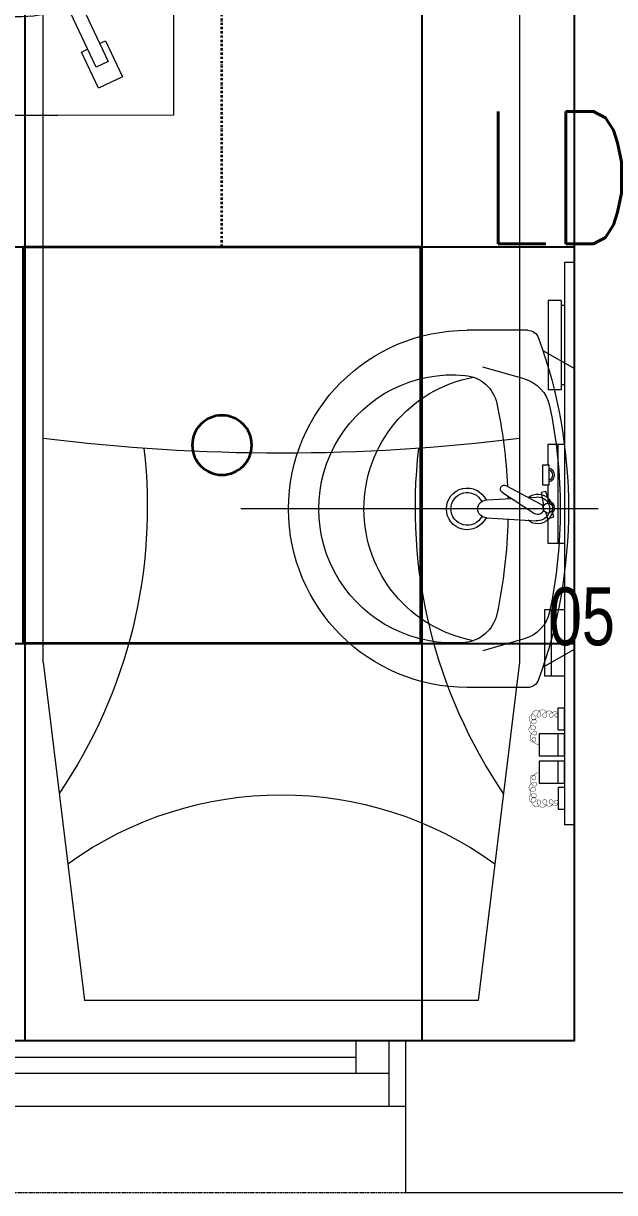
# Model space of a CAD drawing. Extents: x -12260 to 57327, y -29287 to 19916.
# Drawn here: x 28543 to 29437, y -13060 to -11292 of the extents above; entities that cross this region are included whole.
import ezdxf
from ezdxf.enums import TextEntityAlignment as Align

# ---------------------------------------------------------------- set-up
doc = ezdxf.new("R2010")
doc.units = 0
doc.header["$LTSCALE"] = 0.25
doc.linetypes.add('01-First Floor$0$HIDDEN', pattern=[9.525, 6.35, -3.175])
doc.linetypes.add('DASHDOT', pattern=[25.4, 12.7, -6.35, 0, -6.35])
for name, color, linetype, lineweight in [('01-First Floor$0$72_EGR_EQP_TAG', 142, 'Continuous', 5), ('01-First Floor$0$Aluminum', 251, 'Continuous', 5), ('01-First Floor$0$LOADING', 253, 'Continuous', 5), ('01-First Floor$0$Proj', 251, 'Continuous', 5), ('01-First Floor$0$SANIT', 250, 'Continuous', 5), ('01-First Floor$0$Walls', 251, 'Continuous', 5), ('E-LITE-CIRC-NUMB', 6, 'Continuous', 25), ('E-LITE-CLNG', 150, 'Continuous', 35), ('E-LITE-CLNG-CNDT', 6, 'DASHDOT', 35), ('E-LITE-CTRL', 6, 'Continuous', 25), ('E-LITE-IDEN', 6, 'Continuous', 25)]:
    doc.layers.add(name, color=color, linetype=linetype, lineweight=lineweight)
doc.layers.add('01-First Floor$0$FALSE CEILING', color=251, linetype='Continuous')
doc.styles.add('01-First Floor$0$X3G_ENTITY_257CFD', font='swisscl.ttf', dxfattribs={"height": 200})
doc.styles.add('DC_SIMPLEX', font='SIMPLEX.shx', dxfattribs={"width": 0.7})

# ---------------------------------------------------------------- blocks, each defined once
blk = doc.blocks.new('01-First Floor$0$lav-manta 60')
at = {"layer": '01-First Floor$0$SANIT'}
for p, q in [((0, 0.04), (0, -0.56)), ((-0.2658, -0.0529), (-0.2358, 0)), ((-0.2358, 0), (0.2358, 0)), ((0.2658, -0.0529), (0.2358, 0)), ((0.0389, -0.1142), (0.0087, -0.0575)), ((-0.015, -0.1473), (-0.0199, -0.064)), ((0.0274, -0.121), (-0.0078, -0.0673)), ((0.0191, -0.077), (0.0199, -0.064)), ((-0.3, -0.0789), (-0.3, -0.18)), ((-0.2185, -0.0841), (-0.2383, -0.1537)), ((0.2185, -0.0841), (0.2383, -0.1537)), ((0.3, -0.0789), (0.3, -0.18)), ((0.015, -0.1473), (0.0174, -0.1057))]:
    blk.add_line(p, q, dxfattribs=at)
for centre, radius, start, end in [((0, -0.8557), 0.8457, 70.1771, 109.8229), ((0, -0.8696), 0.8457, 78.1914, 101.8086), ((0, -0.0617), 0.025, 320.7474, 220.368), ((-0.1608, -0.1006), 0.06, 101.8086, 164.0794), ((0, -0.0617), 0.02, 353.2671, 186.682), ((0, -0.0617), 0.00966, 25.4127, 215.9577), ((0.1608, -0.1006), 0.06, 15.9206, 78.1914), ((-0.28, -0.0789), 0.02, 109.8229, 180), ((0.28, -0.0789), 0.02, 0, 70.1771), ((0, -0.9572), 0.8457, 91.1572, 102.0883), ((0, -0.9572), 0.8457, 88.5486, 88.844), ((0.0332, -0.1176), 0.00666, 210.6852, 30.6852), ((0, -0.9572), 0.8457, 77.9117, 87.4274), ((-0.1645, -0.189), 0.06, 102.0883, 174.8142), ((0.1645, -0.189), 0.06, 5.1858, 77.9117), ((0, -0.18), 0.035, 115.3106, 64.6894), ((0, -0.18), 0.0275, 117.1496, 62.8504), ((0, -0.1473), 0.015, 180, 0), ((0, -0.1282), 0.2252, 190.6097, 349.3903), ((0, -0.18), 0.3, 180, 0), ((0, -0.2039), 0.2252, 174.8142, 5.1858)]:
    blk.add_arc(centre, radius, start, end, dxfattribs=at)
blk = doc.blocks.new('01-First Floor$0$ME19011A-P')
for p, q in [((-0.425, 0), (0.425, 0)), ((-0.425, 0), (-0.425, -0.015)), ((0.425, 0), (0.425, -0.015)), ((-0.425, -0.015), (0.425, -0.015)), ((-0.36, -0.015), (-0.36, -0.0198)), ((-0.24, -0.015), (-0.24, -0.0198)), ((-0.15, -0.015), (-0.15, -0.04)), ((0, -0.015), (0, -0.04)), ((0.1, -0.015), (0.1, -0.045)), ((0.2, -0.045), (0.2, -0.015)), ((0.2818, -0.015), (0.2484, -0.015)), ((0.2484, -0.0243), (0.2484, -0.015)), ((0.2818, -0.0243), (0.2818, -0.015)), ((0.3211, -0.015), (0.2877, -0.015)), ((0.2877, -0.015), (0.2877, -0.0531)), ((0.3211, -0.0531), (0.3211, -0.015)), ((0.3623, -0.015), (0.3289, -0.015)), ((0.3289, -0.015), (0.3289, -0.0531)), ((0.3623, -0.0531), (0.3623, -0.015)), ((0.3682, -0.0243), (0.3682, -0.015)), ((0.3682, -0.015), (0.4016, -0.015)), ((0.4016, -0.0243), (0.4016, -0.015)), ((-0.3675, -0.0198), (-0.2325, -0.0198)), ((-0.3675, -0.0198), (-0.3675, -0.0399)), ((-0.2325, -0.0198), (-0.2325, -0.0399)), ((-0.15, -0.025), (0, -0.025)), ((-0.0402, -0.0312), (-0.0496, -0.0337)), ((-0.0376, -0.0409), (-0.0402, -0.0312)), ((0.1, -0.035), (0.2, -0.035)), ((0.2818, -0.0243), (0.2484, -0.0243)), ((0.3211, -0.0243), (0.2877, -0.0243)), ((0.3623, -0.0243), (0.3289, -0.0243)), ((0.3682, -0.0243), (0.4016, -0.0243)), ((-0.3675, -0.0399), (-0.2325, -0.0399)), ((-0.15, -0.04), (-0.1187, -0.04)), ((-0.0887, -0.04), (-0.0637, -0.04)), ((-0.0606, -0.0371), (-0.0787, -0.0432)), ((-0.0787, -0.0432), (-0.077, -0.0497)), ((-0.0582, -0.046), (-0.077, -0.0497)), ((-0.047, -0.0434), (-0.0376, -0.0409)), ((-0.0379, -0.04), (0, -0.04)), ((0.1, -0.045), (0.2, -0.045)), ((0.2877, -0.0531), (0.3211, -0.0531)), ((0.3289, -0.0531), (0.3623, -0.0531))]:
    blk.add_line(p, q)
at = {"color": 8, "const_width": 0.000601}
for points in [[(0.3044, -0.0531, -0.184574), (0.2977, -0.0636, -1.44364), (0.2961, -0.0581, -0.837915), (0.2969, -0.0664, -0.30536), (0.2839, -0.062, -1.584726), (0.2894, -0.0609, -0.253153), (0.2827, -0.0684, -0.874198), (0.2775, -0.0585, -0.915253), (0.2791, -0.0658, -0.223821), (0.2683, -0.0644, -1.703343), (0.272, -0.0597, -0.588962), (0.2621, -0.068, -0.717795), (0.2625, -0.0581, -0.983104), (0.2645, -0.0644, -0.326362), (0.2534, -0.0609, -0.758716), (0.2609, -0.0514, -0.906186), (0.2593, -0.0565, -0.189488), (0.2526, -0.0522, -0.7948), (0.2613, -0.0423, -1.223996), (0.2574, -0.047, -0.072149), (0.2534, -0.0403, -0.645886), (0.2609, -0.0324, -1.366917), (0.2574, -0.0371, -0.078415), (0.2542, -0.0308, -0.723006), (0.2613, -0.0256, -1.105484), (0.2582, -0.0292, -0.221197), (0.2566, -0.0243, -0.221197)], [(0.3456, -0.0531, 0.184574), (0.3523, -0.0636, 1.44364), (0.3539, -0.0581, 0.837915), (0.3531, -0.0664, 0.30536), (0.3661, -0.062, 1.584726), (0.3606, -0.0609, 0.253153), (0.3673, -0.0684, 0.874198), (0.3725, -0.0585, 0.915253), (0.3709, -0.0658, 0.223821), (0.3817, -0.0644, 1.703343), (0.378, -0.0597, 0.588962), (0.3879, -0.068, 0.717795), (0.3875, -0.0581, 0.983104), (0.3855, -0.0644, 0.326362), (0.3966, -0.0609, 0.758716), (0.3891, -0.0514, 0.906186), (0.3907, -0.0565, 0.189488), (0.3974, -0.0522, 0.7948), (0.3887, -0.0423, 1.223996), (0.3926, -0.047, 0.072149), (0.3966, -0.0403, 0.645886), (0.3891, -0.0324, 1.366917), (0.3926, -0.0371, 0.078415), (0.3958, -0.0308, 0.723006), (0.3887, -0.0256, 1.105484), (0.3918, -0.0292, 0.221197), (0.3934, -0.0243, 0.221197)]]:
    blk.add_lwpolyline(points, format="xyb", dxfattribs=at)
blk.add_lwpolyline([(-0.1187, -0.0482), (-0.0887, -0.0482), (-0.0887, -0.0382), (-0.1187, -0.0382)], close=True)
blk.add_circle((-0.0537, -0.04), 0.0075)
for centre, radius, start, end in [((-0.1037, -0.04), 0.01, 10.4593, 169.5407), ((-0.1037, -0.04), 0.0075, 14.0075, 165.9925), ((-0.0537, -0.04), 0.01, 45, 180)]:
    blk.add_arc(centre, radius, start, end)
blk = doc.blocks.new('01-First Floor$0$M.44.57.64')
at = {"layer": '01-First Floor$0$LOADING', "xscale": 1000.000000000002, "yscale": 1000.000000000002, "zscale": 1000.000000000002, "rotation": 225.9999036123427}
blk.add_blockref('01-First Floor$0$ME19011A-P', (-80806.9, 16720.7), dxfattribs=at)
blk = doc.blocks.new('01-First Floor$0$HF13902-P')
at = {"linetype": 'Continuous'}
for points in [[(0.36, -0.5224), (0.36, -0.5224), (0.36, -0.5224), (0.36, -0.5224), (0.36, -0.5224), (0.36, -0.5224), (0.36, -0.5224), (0.36, -0.5224), (0.36, -0.5224), (0.36, -0.5224), (0.36, -0.5224), (0.36, -0.5224), (0.36, -0.5224), (0.36, -0.5224), (0.36, -0.5224), (0.36, -0.5224), (0.36, -0.5224), (0.36, -0.5224), (0.36, -0.5224), (0.36, -0.5224), (0.36, -0.5224), (0.36, -0.5224), (0.36, -0.5224), (0.36, -0.5224), (0.36, -0.5224), (0.36, -0.5224), (0.36, -0.5224), (0.36, -0.5224), (0.36, -0.5224), (0.36, -0.5224), (0.36, -0.5224), (0.36, -0.5224), (0.36, -0.5224), (0.36, -0.5224), (0.36, -0.5224), (0.36, -0.5224), (0.36, -0.5224), (0.36, -0.5224), (0.36, -0.5224), (0.36, -0.5224), (0.36, -0.5224), (0.36, -0.5224), (0.36, -0.5224), (0.36, -0.5224), (0.36, -0.5224), (0.36, -0.5224), (0.36, -0.5224), (0.36, -0.5224), (0.36, -0.5224), (0.36, -0.5224), (0.36, -0.5224), (0.36, -0.5224), (0.36, -0.5224), (0.36, -0.5224), (0.36, -0.5224), (0.36, -0.5224), (0.36, -0.5224), (0.36, -0.5224), (0.36, -0.5224), (0.36, -0.5224), (0.36, -0.5224), (0.36, -0.5224), (0.36, -0.5224), (0.36, -0.5224), (0.36, -0.5224), (0.36, -0.5224), (0.36, -0.5224), (0.36, -0.5224), (0.36, -0.5224), (0.36, -0.5224), (0.36, -0.5224), (0.36, -0.5224), (0.36, -0.5224), (0.36, -0.5224), (0.36, -0.5224), (0.36, -0.5224), (0.36, -0.5224), (0.36, -0.5224), (0.36, -0.5224), (0.36, -0.5224), (0.36, -0.5224), (0.36, -0.5224), (0.36, -0.5224), (0.36, -0.5224), (0.36, -0.5224), (0.36, -0.5224), (0.36, -0.5224), (0.36, -0.5224), (0.36, -0.5224), (0.36, -0.5224), (0.36, -0.5224), (0.36, -0.5224), (0.36, -0.5224), (0.36, -0.5224), (0.36, -0.5224), (0.36, -0.5224), (0.36, -0.5224), (0.36, -0.5224), (0.36, -0.5224), (0.36, -0.5224), (0.36, -0.5224), (0.36, -0.5224), (0.36, -0.5224), (0.36, -0.5224), (0.36, -0.5224), (0.36, -0.5224), (0.36, -0.5224), (0.36, -0.5224), (0.36, -0.5224), (0.36, -0.5224), (0.36, -0.5224), (0.36, -0.5224), (0.36, -0.5224), (0.36, -0.5224), (0.36, -0.5224), (0.36, -0.5224), (0.36, -0.5224), (0.36, -0.5224), (0.36, -0.5224), (0.36, -0.5224), (0.36, -0.5224), (0.36, -0.5224), (0.36, -0.5224), (0.36, -0.5224), (0.36, -0.5224), (0.36, -0.5224), (0.36, -0.5224), (0.36, -0.5224), (0.36, -0.5224), (0.36, -0.5224), (0.36, -0.5224), (0.36, -0.5224), (0.36, -0.5224), (0.36, -0.5224), (0.36, -0.5224), (0.36, -0.5224), (0.36, -0.5224), (0.36, -0.5224), (0.36, -0.5224), (0.36, -0.5224), (0.36, -0.5224), (0.36, -0.5224), (0.36, -0.5224), (0.36, -0.5224), (0.36, -0.5224), (0.36, -0.5224), (0.36, -0.5224), (0.36, -0.5224), (0.36, -0.5224), (0.36, -0.5224), (0.36, -0.5224), (0.36, -0.5224), (0.36, -0.5224), (0.36, -0.5224), (0.36, -0.5224), (0.36, -0.5224), (0.36, -0.5224), (0.36, -0.5224), (0.36, -0.5224), (0.36, -0.5224), (0.36, -0.5224), (0.36, -0.5224), (0.36, -0.5224), (0.36, -0.5224), (0.36, -0.5224), (0.36, -0.5224), (0.36, -0.5224), (0.36, -0.5224), (0.36, -0.5224), (0.36, -0.5224), (0.36, -0.5224), (0.36, -0.5224), (0.36, -0.5224), (0.36, -0.5224), (0.36, -0.5224), (0.36, -0.5224), (0.36, -0.5224), (0.36, -0.5224), (0.36, -0.5224), (0.36, -0.5224), (0.36, -0.5224), (0.36, -0.5224), (0.36, -0.5224), (0.36, -0.5224), (0.36, -0.5224), (0.36, -0.5224), (0.36, -0.5224), (0.36, -0.5224), (0.36, -0.5224), (0.36, -0.5224), (0.36, -0.5224), (0.36, -0.5224), (0.36, -0.5224), (0.36, -0.5224), (0.36, -0.5224), (0.36, -0.5224), (0.36, -0.5224), (0.36, -0.5224), (0.36, -0.5224), (0.36, -0.5224), (0.36, -0.5224), (0.36, -0.5224), (0.36, -0.5224), (0.36, -0.5224), (0.36, -0.5224), (0.36, -0.5224), (0.36, -0.5224), (0.36, -0.5224), (0.36, -0.5224), (0.36, -0.5224), (0.36, -0.5224), (0.36, -0.5224), (0.36, -0.5224), (0.36, -0.5224), (0.36, -0.5224), (0.36, -0.5224), (0.36, -0.5224), (0.36, -0.5224), (0.36, -0.5224)], [(0.36, -0.5224), (0.36, -0.5224), (0.36, -0.5224), (0.36, -0.5224), (0.36, -0.5224), (0.36, -0.5224), (0.36, -0.5224), (0.36, -0.5224), (0.36, -0.5224), (0.36, -0.5224), (0.36, -0.5224), (0.36, -0.5224), (0.36, -0.5224), (0.36, -0.5224), (0.36, -0.5224), (0.36, -0.5224), (0.36, -0.5224), (0.36, -0.5224), (0.36, -0.5224), (0.36, -0.5224), (0.36, -0.5224), (0.36, -0.5224), (0.36, -0.5224), (0.36, -0.5224), (0.36, -0.5224), (0.36, -0.5224), (0.36, -0.5224), (0.36, -0.5224), (0.36, -0.5224), (0.36, -0.5224), (0.36, -0.5224), (0.36, -0.5224), (0.36, -0.5224), (0.36, -0.5224), (0.36, -0.5224), (0.36, -0.5224), (0.36, -0.5224), (0.36, -0.5224), (0.36, -0.5224), (0.36, -0.5224), (0.36, -0.5224), (0.36, -0.5224), (0.36, -0.5224), (0.36, -0.5224), (0.36, -0.5224), (0.36, -0.5224), (0.36, -0.5224), (0.36, -0.5224), (0.36, -0.5224), (0.36, -0.5224), (0.36, -0.5224), (0.36, -0.5224), (0.36, -0.5224), (0.36, -0.5224), (0.36, -0.5224), (0.36, -0.5224), (0.36, -0.5224), (0.36, -0.5224), (0.36, -0.5224), (0.36, -0.5224), (0.36, -0.5224), (0.36, -0.5224), (0.36, -0.5224), (0.36, -0.5224), (0.36, -0.5224), (0.36, -0.5224), (0.36, -0.5224), (0.36, -0.5224), (0.36, -0.5224), (0.36, -0.5224), (0.36, -0.5224), (0.36, -0.5224), (0.36, -0.5224), (0.36, -0.5224), (0.36, -0.5224), (0.36, -0.5224), (0.36, -0.5224), (0.36, -0.5224), (0.36, -0.5224), (0.36, -0.5224), (0.36, -0.5224), (0.36, -0.5224), (0.36, -0.5224), (0.36, -0.5224), (0.36, -0.5224), (0.36, -0.5224), (0.36, -0.5224), (0.36, -0.5224), (0.36, -0.5224), (0.36, -0.5224), (0.36, -0.5224), (0.36, -0.5224), (0.36, -0.5224), (0.36, -0.5224), (0.36, -0.5224), (0.36, -0.5224), (0.36, -0.5224), (0.36, -0.5224), (0.36, -0.5224), (0.36, -0.5224), (0.36, -0.5224), (0.36, -0.5224), (0.36, -0.5224), (0.36, -0.5224), (0.36, -0.5224), (0.36, -0.5224), (0.36, -0.5224), (0.36, -0.5224), (0.36, -0.5224), (0.36, -0.5224), (0.36, -0.5224), (0.36, -0.5224), (0.36, -0.5224), (0.36, -0.5224), (0.36, -0.5224), (0.36, -0.5224), (0.36, -0.5224), (0.36, -0.5224), (0.36, -0.5224), (0.36, -0.5224), (0.36, -0.5224), (0.36, -0.5224), (0.36, -0.5224), (0.36, -0.5224), (0.36, -0.5224), (0.36, -0.5224), (0.36, -0.5224), (0.36, -0.5224), (0.36, -0.5224), (0.36, -0.5224), (0.36, -0.5224), (0.36, -0.5224), (0.36, -0.5224), (0.36, -0.5224), (0.36, -0.5224), (0.36, -0.5224), (0.36, -0.5224), (0.36, -0.5224), (0.36, -0.5224), (0.36, -0.5224), (0.36, -0.5224), (0.36, -0.5224), (0.36, -0.5224), (0.36, -0.5224), (0.36, -0.5224), (0.36, -0.5224), (0.36, -0.5224), (0.36, -0.5224), (0.36, -0.5224), (0.36, -0.5224), (0.36, -0.5224), (0.36, -0.5224), (0.36, -0.5224), (0.36, -0.5224), (0.36, -0.5224), (0.36, -0.5224), (0.36, -0.5224), (0.36, -0.5224), (0.36, -0.5224), (0.36, -0.5224), (0.36, -0.5224), (0.36, -0.5224), (0.36, -0.5224), (0.36, -0.5224), (0.36, -0.5224), (0.36, -0.5224), (0.36, -0.5224), (0.36, -0.5224), (0.36, -0.5224), (0.36, -0.5224), (0.36, -0.5224), (0.36, -0.5224), (0.36, -0.5224), (0.36, -0.5224), (0.36, -0.5224), (0.36, -0.5224), (0.36, -0.5224), (0.36, -0.5224), (0.36, -0.5224), (0.36, -0.5224), (0.36, -0.5224), (0.36, -0.5224), (0.36, -0.5224), (0.36, -0.5224), (0.36, -0.5224), (0.36, -0.5224), (0.36, -0.5224), (0.36, -0.5224), (0.36, -0.5224), (0.36, -0.5224), (0.36, -0.5224), (0.36, -0.5224), (0.36, -0.5224), (0.36, -0.5224), (0.36, -0.5224), (0.36, -0.5224), (0.36, -0.5224), (0.36, -0.5224), (0.36, -0.5224), (0.36, -0.5224), (0.36, -0.5224), (0.36, -0.5224), (0.36, -0.5224), (0.36, -0.5224), (0.36, -0.5224), (0.36, -0.5224), (0.36, -0.5224), (0.36, -0.5224), (0.36, -0.5224), (0.36, -0.5224), (0.36, -0.5224), (0.36, -0.5224), (0.36, -0.5224), (0.36, -0.5224)], [(0.36, -0.5224), (0.36, -0.5224), (0.36, -0.5224), (0.36, -0.5224), (0.36, -0.5224), (0.36, -0.5224), (0.36, -0.5224), (0.36, -0.5224), (0.36, -0.5224), (0.36, -0.5224), (0.36, -0.5224), (0.36, -0.5224), (0.36, -0.5224), (0.36, -0.5224), (0.36, -0.5224), (0.36, -0.5224), (0.36, -0.5224), (0.36, -0.5224), (0.36, -0.5224), (0.36, -0.5224), (0.36, -0.5224), (0.36, -0.5224), (0.36, -0.5224), (0.36, -0.5224), (0.36, -0.5224), (0.36, -0.5224), (0.36, -0.5224), (0.36, -0.5224), (0.36, -0.5224), (0.36, -0.5224), (0.36, -0.5224), (0.36, -0.5224), (0.36, -0.5224), (0.36, -0.5224), (0.36, -0.5224), (0.36, -0.5224), (0.36, -0.5224), (0.36, -0.5224), (0.36, -0.5224), (0.36, -0.5224), (0.36, -0.5224), (0.36, -0.5224), (0.36, -0.5224), (0.36, -0.5224), (0.36, -0.5224), (0.36, -0.5224), (0.36, -0.5224), (0.36, -0.5224), (0.36, -0.5224), (0.36, -0.5224), (0.36, -0.5224), (0.36, -0.5224), (0.36, -0.5224), (0.36, -0.5224), (0.36, -0.5224), (0.36, -0.5224), (0.36, -0.5224), (0.36, -0.5224), (0.36, -0.5224), (0.36, -0.5224), (0.36, -0.5224), (0.36, -0.5224), (0.36, -0.5224), (0.36, -0.5224), (0.36, -0.5224), (0.36, -0.5224), (0.36, -0.5224), (0.36, -0.5224), (0.36, -0.5224), (0.36, -0.5224), (0.36, -0.5224), (0.36, -0.5224), (0.36, -0.5224), (0.36, -0.5224), (0.36, -0.5224), (0.36, -0.5224), (0.36, -0.5224), (0.36, -0.5224), (0.36, -0.5224), (0.36, -0.5224), (0.36, -0.5224), (0.36, -0.5224), (0.36, -0.5224), (0.36, -0.5224), (0.36, -0.5224), (0.36, -0.5224), (0.36, -0.5224), (0.36, -0.5224), (0.36, -0.5224), (0.36, -0.5224), (0.36, -0.5224), (0.36, -0.5224), (0.36, -0.5224), (0.36, -0.5224), (0.36, -0.5224), (0.36, -0.5224), (0.36, -0.5224), (0.36, -0.5224), (0.36, -0.5224), (0.36, -0.5224), (0.36, -0.5224), (0.36, -0.5224), (0.36, -0.5224), (0.36, -0.5224), (0.36, -0.5224), (0.36, -0.5224), (0.36, -0.5224), (0.36, -0.5224), (0.36, -0.5224), (0.36, -0.5224), (0.36, -0.5224), (0.36, -0.5224), (0.36, -0.5224), (0.36, -0.5224), (0.36, -0.5224), (0.36, -0.5224), (0.36, -0.5224), (0.36, -0.5224), (0.36, -0.5224), (0.36, -0.5224), (0.36, -0.5224), (0.36, -0.5224), (0.36, -0.5224), (0.36, -0.5224), (0.36, -0.5224), (0.36, -0.5224), (0.36, -0.5224), (0.36, -0.5224), (0.36, -0.5224), (0.36, -0.5224), (0.36, -0.5224), (0.36, -0.5224), (0.36, -0.5224), (0.36, -0.5224), (0.36, -0.5224), (0.36, -0.5224), (0.36, -0.5224), (0.36, -0.5224), (0.36, -0.5224), (0.36, -0.5224), (0.36, -0.5224), (0.36, -0.5224), (0.36, -0.5224), (0.36, -0.5224), (0.36, -0.5224), (0.36, -0.5224), (0.36, -0.5224), (0.36, -0.5224), (0.36, -0.5224), (0.36, -0.5224), (0.36, -0.5224), (0.36, -0.5224), (0.36, -0.5224), (0.36, -0.5224), (0.36, -0.5224), (0.36, -0.5224), (0.36, -0.5224), (0.36, -0.5224), (0.36, -0.5224), (0.36, -0.5224), (0.36, -0.5224), (0.36, -0.5224), (0.36, -0.5224), (0.36, -0.5224), (0.36, -0.5224), (0.36, -0.5224), (0.36, -0.5224), (0.36, -0.5224), (0.36, -0.5224), (0.36, -0.5224), (0.36, -0.5224), (0.36, -0.5224), (0.36, -0.5224), (0.36, -0.5224), (0.36, -0.5224), (0.36, -0.5224), (0.36, -0.5224), (0.36, -0.5224), (0.36, -0.5224), (0.36, -0.5224), (0.36, -0.5224), (0.36, -0.5224), (0.36, -0.5224), (0.36, -0.5224), (0.36, -0.5224), (0.36, -0.5224), (0.36, -0.5224), (0.36, -0.5224), (0.36, -0.5224), (0.36, -0.5224), (0.36, -0.5224), (0.36, -0.5224), (0.36, -0.5224), (0.36, -0.5224), (0.36, -0.5224), (0.36, -0.5224), (0.36, -0.5224), (0.36, -0.5224), (0.36, -0.5224), (0.36, -0.5224), (0.36, -0.5224), (0.36, -0.5224), (0.36, -0.5224), (0.36, -0.5224), (0.36, -0.5224), (0.36, -0.5224), (0.36, -0.5224), (0.36, -0.5224), (0.36, -0.5224), (0.36, -0.5224), (0.36, -0.5224), (0.36, -0.5224), (0.36, -0.5224), (0.36, -0.5224), (0.36, -0.5224), (0.36, -0.5224), (0.36, -0.5224), (0.36, -0.5224), (0.36, -0.5224), (0.36, -0.5224), (0.36, -0.5224), (0.36, -0.5224), (0.36, -0.5224), (0.36, -0.5224), (0.36, -0.5224), (0.36, -0.5224), (0.36, -0.5224), (0.36, -0.5224), (0.36, -0.5224), (0.36, -0.5224), (0.36, -0.5224), (0.36, -0.5224), (0.36, -0.5224), (0.36, -0.5224), (0.36, -0.5224), (0.36, -0.5224), (0.36, -0.5224), (0.36, -0.5224), (0.36, -0.5224), (0.36, -0.5224), (0.36, -0.5224), (0.36, -0.5224), (0.36, -0.5224), (0.36, -0.5224), (0.36, -0.5224), (0.36, -0.5224), (0.36, -0.5224), (0.36, -0.5224), (0.36, -0.5224), (0.36, -0.5224), (0.36, -0.5224), (0.36, -0.5224), (0.36, -0.5224), (0.36, -0.5224), (0.36, -0.5224), (0.36, -0.5224), (0.36, -0.5224), (0.36, -0.5224), (0.36, -0.5224), (0.36, -0.5224), (0.36, -0.5224), (0.36, -0.5224), (0.36, -0.5224), (0.36, -0.5224), (0.36, -0.5224), (0.36, -0.5224), (0.36, -0.5224), (0.36, -0.5224), (0.36, -0.5224), (0.36, -0.5224), (0.36, -0.5224), (0.36, -0.5224), (0.36, -0.5224), (0.36, -0.5224), (0.36, -0.5224), (0.36, -0.5224), (0.36, -0.5224)]]:
    blk.add_lwpolyline(points, close=True, dxfattribs=at)
for points in [[(0.36, -0.5224), (0.36, -0.5224), (0.36, -0.5224), (0.36, -0.5224), (0.36, -0.5224), (0.36, -0.5224), (0.36, -0.5224), (0.36, -0.5224)], [(0.36, -0.5224), (0.36, -0.5224), (0.36, -0.5224), (0.36, -0.5224), (0.36, -0.5224), (0.36, -0.5224), (0.36, -0.5224), (0.36, -0.5224), (0.36, -0.5224), (0.36, -0.5224), (0.36, -0.5224), (0.36, -0.5224), (0.36, -0.5224), (0.36, -0.5224), (0.36, -0.5224), (0.36, -0.5224), (0.36, -0.5224), (0.36, -0.5224), (0.36, -0.5224), (0.36, -0.5224), (0.36, -0.5224), (0.36, -0.5224), (0.36, -0.5224), (0.36, -0.5224), (0.36, -0.5224), (0.36, -0.5224), (0.36, -0.5224), (0.36, -0.5224), (0.36, -0.5224), (0.36, -0.5224), (0.36, -0.5224), (0.36, -0.5224), (0.36, -0.5224), (0.36, -0.5224), (0.36, -0.5224), (0.36, -0.5224), (0.36, -0.5224), (0.36, -0.5224), (0.36, -0.5224), (0.36, -0.5224), (0.36, -0.5224), (0.36, -0.5224), (0.36, -0.5224), (0.36, -0.5224), (0.36, -0.5224), (0.36, -0.5224), (0.36, -0.5224), (0.36, -0.5224), (0.36, -0.5224), (0.36, -0.5224), (0.36, -0.5224), (0.36, -0.5224), (0.36, -0.5224), (0.36, -0.5224), (0.36, -0.5224), (0.36, -0.5224), (0.36, -0.5224), (0.36, -0.5224), (0.36, -0.5224), (0.36, -0.5224), (0.36, -0.5224), (0.36, -0.5224), (0.36, -0.5224), (0.36, -0.5224), (0.36, -0.5224), (0.36, -0.5224), (0.36, -0.5224), (0.36, -0.5224), (0.36, -0.5224), (0.36, -0.5224), (0.36, -0.5224), (0.36, -0.5224), (0.36, -0.5224), (0.36, -0.5224), (0.36, -0.5224), (0.36, -0.5224), (0.36, -0.5224), (0.36, -0.5224), (0.36, -0.5224), (0.36, -0.5224), (0.36, -0.5224), (0.36, -0.5224), (0.36, -0.5224), (0.36, -0.5224), (0.36, -0.5224), (0.36, -0.5224), (0.36, -0.5224), (0.36, -0.5224), (0.36, -0.5224), (0.36, -0.5224), (0.36, -0.5224), (0.36, -0.5224), (0.36, -0.5224), (0.36, -0.5224), (0.36, -0.5224), (0.36, -0.5224), (0.36, -0.5224), (0.36, -0.5224), (0.36, -0.5224), (0.36, -0.5224), (0.36, -0.5224), (0.36, -0.5224), (0.36, -0.5224), (0.36, -0.5224), (0.36, -0.5224), (0.36, -0.5224), (0.36, -0.5224), (0.36, -0.5224), (0.36, -0.5224), (0.36, -0.5224), (0.36, -0.5224)], [(0.36, -0.5224), (0.36, -0.5224), (0.36, -0.5224), (0.36, -0.5224), (0.36, -0.5224), (0.36, -0.5224), (0.36, -0.5224), (0.36, -0.5224), (0.36, -0.5224), (0.36, -0.5224), (0.36, -0.5224), (0.36, -0.5224), (0.36, -0.5224), (0.36, -0.5224), (0.36, -0.5224), (0.36, -0.5224), (0.36, -0.5224)], [(0.36, -0.5224), (0.36, -0.5224), (0.36, -0.5224), (0.36, -0.5224), (0.36, -0.5224), (0.36, -0.5224), (0.36, -0.5224)], [(0.36, -0.5224), (0.36, -0.5224), (0.36, -0.5224), (0.36, -0.5224), (0.36, -0.5224), (0.36, -0.5224), (0.36, -0.5224), (0.36, -0.5224), (0.36, -0.5224), (0.36, -0.5224), (0.36, -0.5224), (0.36, -0.5224)], [(0.36, -0.5224), (0.36, -0.5224), (0.36, -0.5224), (0.36, -0.5224), (0.36, -0.5224), (0.36, -0.5224), (0.36, -0.5224), (0.36, -0.5224), (0.36, -0.5224), (0.36, -0.5224), (0.36, -0.5224), (0.36, -0.5224), (0.36, -0.5224), (0.36, -0.5224), (0.36, -0.5224), (0.36, -0.5224), (0.36, -0.5224), (0.36, -0.5224), (0.36, -0.5224), (0.36, -0.5224), (0.36, -0.5224), (0.36, -0.5224), (0.36, -0.5224), (0.36, -0.5224), (0.36, -0.5224), (0.36, -0.5224), (0.36, -0.5224), (0.36, -0.5224), (0.36, -0.5224), (0.36, -0.5224), (0.36, -0.5224), (0.36, -0.5224), (0.36, -0.5224), (0.36, -0.5224), (0.36, -0.5224), (0.36, -0.5224), (0.36, -0.5224), (0.36, -0.5224), (0.36, -0.5224), (0.36, -0.5224), (0.36, -0.5224), (0.36, -0.5224), (0.36, -0.5224), (0.36, -0.5224), (0.36, -0.5224), (0.36, -0.5224), (0.36, -0.5224), (0.36, -0.5224), (0.36, -0.5224), (0.36, -0.5224), (0.36, -0.5224), (0.36, -0.5224), (0.36, -0.5224), (0.36, -0.5224), (0.36, -0.5224), (0.36, -0.5224), (0.36, -0.5224), (0.36, -0.5224), (0.36, -0.5224), (0.36, -0.5224), (0.36, -0.5224), (0.36, -0.5224), (0.36, -0.5224), (0.36, -0.5224), (0.36, -0.5224), (0.36, -0.5224), (0.36, -0.5224), (0.36, -0.5224), (0.36, -0.5224), (0.36, -0.5224), (0.36, -0.5224), (0.36, -0.5224), (0.36, -0.5224), (0.36, -0.5224), (0.36, -0.5224), (0.36, -0.5224), (0.36, -0.5224), (0.36, -0.5224), (0.36, -0.5224), (0.36, -0.5224), (0.36, -0.5224), (0.36, -0.5224), (0.36, -0.5224), (0.36, -0.5224), (0.36, -0.5224), (0.36, -0.5224), (0.36, -0.5224), (0.36, -0.5224), (0.36, -0.5224)], [(0.36, -0.5224), (0.36, -0.5224), (0.36, -0.5224), (0.36, -0.5224), (0.36, -0.5224), (0.36, -0.5224), (0.36, -0.5224), (0.36, -0.5224), (0.36, -0.5224), (0.36, -0.5224)], [(0.36, -0.5224), (0.36, -0.5224), (0.36, -0.5224), (0.36, -0.5224), (0.36, -0.5224), (0.36, -0.5224), (0.36, -0.5224), (0.36, -0.5224), (0.36, -0.5224), (0.36, -0.5224)], [(0.36, -0.5224), (0.36, -0.5224), (0.36, -0.5224), (0.36, -0.5224), (0.36, -0.5224), (0.36, -0.5224), (0.36, -0.5224), (0.36, -0.5224), (0.36, -0.5224), (0.36, -0.5224), (0.36, -0.5224), (0.36, -0.5224), (0.36, -0.5224), (0.36, -0.5224), (0.36, -0.5224)], [(0.36, -0.5224), (0.36, -0.5224), (0.36, -0.5224), (0.36, -0.5224), (0.36, -0.5224), (0.36, -0.5224), (0.36, -0.5224), (0.36, -0.5224), (0.36, -0.5224), (0.36, -0.5224)], [(0.36, -0.5224), (0.36, -0.5224), (0.36, -0.5224), (0.36, -0.5224), (0.36, -0.5224), (0.36, -0.5224), (0.36, -0.5224)], [(0.36, -0.5224), (0.36, -0.5224), (0.36, -0.5224), (0.36, -0.5224), (0.36, -0.5224), (0.36, -0.5224), (0.36, -0.5224), (0.36, -0.5224), (0.36, -0.5224), (0.36, -0.5224)], [(0.36, -0.5224), (0.36, -0.5224), (0.36, -0.5224), (0.36, -0.5224), (0.36, -0.5224), (0.36, -0.5224), (0.36, -0.5224), (0.36, -0.5224), (0.36, -0.5224), (0.36, -0.5224), (0.36, -0.5224), (0.36, -0.5224), (0.36, -0.5224), (0.36, -0.5224), (0.36, -0.5224), (0.36, -0.5224), (0.36, -0.5224), (0.36, -0.5224)], [(0.36, -0.5224), (0.36, -0.5224), (0.36, -0.5224), (0.36, -0.5224), (0.36, -0.5224), (0.36, -0.5224), (0.36, -0.5224), (0.36, -0.5224), (0.36, -0.5224)]]:
    blk.add_lwpolyline(points, dxfattribs=at)
blk.add_circle((0.36, -0.5224), 0.000000101)
at = {"color": 8}
for centre, radius, start, end in [((0, 1.0679), 0.5515, 234.1788, 305.8212), ((-0.9704, 0.0819), 0.7679, 353.3222, 34.2669), ((0.9704, 0.0819), 0.7679, 145.7331, 186.6778), ((0, -2.9071), 2.9071, 82.8865, 97.1135)]:
    blk.add_arc(centre, radius, start, end, dxfattribs=at)
at = {"layer": '01-First Floor$0$LOADING'}
for p, q in [((-0.36, 0.3161), (-0.2975, 0.8276)), ((0.2975, 0.8276), (-0.2975, 0.8276)), ((0.36, 0.3161), (0.2975, 0.8276)), ((-0.36, 0.3161), (-0.36, -0.6824)), ((0.36, -0.6824), (0.36, 0.3161))]:
    blk.add_line(p, q, dxfattribs=at)
blk = doc.blocks.new('01-First Floor$0$HF11772-P')
at = {"layer": '01-First Floor$0$LOADING'}
for p, q in [((0.6, 0.35), (0, 0.35)), ((0, 0.175), (0, 0.35)), ((0.6, 0.175), (0.6, 0.35)), ((0, 0.175), (0, 0)), ((0.6, 0), (0.6, 0.175)), ((0, 0), (0.6, 0))]:
    blk.add_line(p, q, dxfattribs=at)
blk = doc.blocks.new('01-First Floor$0$ME10960-P')
for p, q in [((-0.3391, 0.5003), (-0.26, 0.6271)), ((-0.2339, 0.6108), (-0.26, 0.6271)), ((-0.2408, 0.5996), (-0.2314, 0.6148)), ((-0.2255, 0.6114), (-0.2222, 0.6167)), ((-0.2141, 0.6043), (-0.2108, 0.6096)), ((-0.2179, 0.5854), (-0.2085, 0.6005)), ((-0.2019, 0.5908), (-0.211, 0.5965)), ((-0.2089, 0.5797), (-0.1994, 0.5948)), ((-0.1935, 0.5915), (-0.1902, 0.5968)), ((-0.1821, 0.5843), (-0.1788, 0.5896)), ((-0.1996, 0.5436), (-0.1765, 0.5805)), ((-0.2813, 0.5246), (-0.2558, 0.5655)), ((-0.6354, -0.0201), (-0.2915, 0.531)), ((-0.3397, 0.5463), (-0.3503, 0.5293)), ((-0.3351, 0.5434), (-0.3458, 0.5264)), ((-0.3351, 0.5434), (-0.3397, 0.5463)), ((-0.3201, 0.5308), (-0.3366, 0.5411)), ((-0.2915, 0.531), (-0.225, 0.4895)), ((-0.2254, 0.4897), (-0.1999, 0.5307)), ((-0.3458, 0.5264), (-0.3503, 0.5293)), ((-0.3278, 0.5184), (-0.3443, 0.5287)), ((-0.3186, 0.4876), (-0.3391, 0.5003)), ((-0.2822, 0.4852), (-0.3272, 0.4131)), ((-0.2183, 0.4784), (-0.2152, 0.4834)), ((-0.2163, 0.4841), (-0.2152, 0.4834)), ((-0.559, -0.0678), (-0.2204, 0.4749)), ((-0.3054, 0.3995), (-0.2611, 0.4705)), ((-0.3272, 0.4131), (-0.3054, 0.3995)), ((0.0832, 0.2884), (0.0522, 0.1931)), ((0.1022, 0.2822), (0.0832, 0.2884)), ((0.0712, 0.1869), (0.1022, 0.2822)), ((-0.2368, 0.1844), (-0.2486, 0.1682)), ((-0.1557, 0.1255), (-0.2368, 0.1844)), ((-0.2486, 0.1682), (-0.1675, 0.1093)), ((-0.5737, 0.0787), (-0.4973, 0.0311)), ((-0.6048, 0.054), (-0.6048, 0.0289)), ((-0.5891, 0.054), (-0.6048, 0.054)), ((0, 0.054), (-0.483, 0.054)), ((-0.2572, 0.054), (-0.2572, 0.0376)), ((-0.1222, 0.054), (-0.1222, 0.0376)), ((-0.5994, 0.0376), (-0.6048, 0.0376)), ((-0.107, 0.0376), (-0.4933, 0.0376)), ((-0.107, 0.0376), (-0.107, -0.0376)), ((-0.3668, 0.0071), (-0.4138, 0.0071)), ((-0.4138, 0.0071), (-0.4138, -0.0017)), ((-0.3663, -0.0017), (-0.3668, 0.0071)), ((-0.1765, 0.0071), (-0.2234, 0.0071)), ((-0.2234, 0.0071), (-0.2234, -0.0017)), ((-0.1759, -0.0017), (-0.1765, 0.0071)), ((-0.1687, 0.0071), (-0.1687, -0.0017)), ((-0.1217, 0.0071), (-0.1687, 0.0071)), ((-0.1212, -0.0017), (-0.1217, 0.0071)), ((0.3, 0.01), (0.1997, 0.01)), ((0.3, -0.01), (0.3, 0.01)), ((-0.4138, -0.0017), (-0.3663, -0.0017)), ((-0.2234, -0.0017), (-0.1759, -0.0017)), ((-0.1687, -0.0017), (-0.1212, -0.0017)), ((0.1997, -0.01), (0.3, -0.01)), ((-0.6354, -0.0201), (-0.559, -0.0678)), ((-0.6048, -0.0392), (-0.6048, -0.054)), ((-0.107, -0.0376), (-0.5402, -0.0376)), ((-0.5811, -0.054), (-0.6048, -0.054)), ((0, -0.054), (-0.5504, -0.054)), ((-0.2184, -0.054), (-0.5184, -0.054)), ((-0.5184, -0.054), (-0.5184, -0.254)), ((-0.2184, -0.254), (-0.2184, -0.054)), ((-0.4624, -0.104), (-0.4784, -0.12)), ((-0.2744, -0.104), (-0.4624, -0.104)), ((-0.2744, -0.104), (-0.2584, -0.12)), ((-0.2344, -0.12), (-0.5024, -0.12)), ((-0.5024, -0.12), (-0.5024, -0.152)), ((-0.2344, -0.152), (-0.2344, -0.12)), ((-0.1675, -0.1093), (-0.2184, -0.1463)), ((-0.2184, -0.171), (-0.1557, -0.1255)), ((-0.2344, -0.152), (-0.5024, -0.152)), ((0.0522, -0.1931), (0.0832, -0.2884)), ((0.1022, -0.2822), (0.0712, -0.1869)), ((-0.5184, -0.254), (-0.2184, -0.254)), ((0.0832, -0.2884), (0.1022, -0.2822))]:
    blk.add_line(p, q)
for points in [[(-0.2078, 0.6109, 0.218824), (-0.2075, 0.6133, 0.092168), (-0.2087, 0.6155, 0.048864), (-0.2104, 0.6172, 0.036554), (-0.2128, 0.619, 0.036554), (-0.2155, 0.6204, 0.048864), (-0.2178, 0.6212, 0.092168), (-0.2204, 0.6213, 0.218824), (-0.2223, 0.62, 0.218824), (-0.2226, 0.6177, 0.092168), (-0.2214, 0.6154, 0.048864), (-0.2197, 0.6137, 0.036554), (-0.2173, 0.6119, 0.036554), (-0.2146, 0.6105, 0.048864), (-0.2123, 0.6097, 0.092168), (-0.2098, 0.6097, 0.218824)], [(-0.2093, 0.6119, 0.218824), (-0.2092, 0.6127, 0.092168), (-0.2101, 0.6144, 0.048864), (-0.2116, 0.6159, 0.036554), (-0.2138, 0.6175, 0.036554), (-0.2162, 0.6188, 0.048864), (-0.2182, 0.6194, 0.092168), (-0.2201, 0.6195, 0.218824), (-0.2208, 0.619, 0.218824), (-0.2209, 0.6182, 0.092168), (-0.22, 0.6166, 0.048864), (-0.2186, 0.6151, 0.036554), (-0.2163, 0.6134, 0.036554), (-0.2139, 0.6121, 0.048864), (-0.2119, 0.6115, 0.092168), (-0.21, 0.6114, 0.218824)], [(-0.1758, 0.591, 0.218824), (-0.1755, 0.5933, 0.092168), (-0.1767, 0.5955, 0.048864), (-0.1784, 0.5973, 0.036554), (-0.1809, 0.5991, 0.036554), (-0.1835, 0.6005, 0.048864), (-0.1858, 0.6012, 0.092168), (-0.1884, 0.6013, 0.218824), (-0.1903, 0.6, 0.218824), (-0.1906, 0.5977, 0.092168), (-0.1894, 0.5955, 0.048864), (-0.1877, 0.5937, 0.036554), (-0.1853, 0.5919, 0.036554), (-0.1826, 0.5905, 0.048864), (-0.1803, 0.5898, 0.092168), (-0.1778, 0.5897, 0.218824)], [(-0.1773, 0.5919, 0.218824), (-0.1772, 0.5928, 0.092168), (-0.1781, 0.5944, 0.048864), (-0.1796, 0.5959, 0.036554), (-0.1818, 0.5975, 0.036554), (-0.1843, 0.5988, 0.048864), (-0.1862, 0.5995, 0.092168), (-0.1881, 0.5995, 0.218824), (-0.1888, 0.5991, 0.218824), (-0.1889, 0.5983, 0.092168), (-0.188, 0.5966, 0.048864), (-0.1866, 0.5951, 0.036554), (-0.1843, 0.5935, 0.036554), (-0.1819, 0.5922, 0.048864), (-0.1799, 0.5915, 0.092168), (-0.178, 0.5915, 0.218824)]]:
    blk.add_lwpolyline(points, format="xyb", close=True)
for points in [[(-0.2314, 0.6148, 0.200732), (-0.2317, 0.6129, 0.097968), (-0.2301, 0.6094, 0.055099), (-0.2273, 0.6063, 0.041925), (-0.2229, 0.603, 0.041925), (-0.218, 0.6004, 0.055099), (-0.2139, 0.5993, 0.097968), (-0.2101, 0.5994, 0.200732), (-0.2085, 0.6005, 0.200732), (-0.2082, 0.6024, 0.097968), (-0.2098, 0.6059, 0.038397), (-0.2117, 0.6081, 0.041925)], [(-0.2231, 0.6153, 0.038397), (-0.226, 0.616, 0.097968), (-0.2298, 0.6159, 0.200732), (-0.2314, 0.6148, 0.200732)], [(-0.2255, 0.6114, 0.218824), (-0.2256, 0.6106, 0.092168), (-0.2248, 0.6089, 0.048864), (-0.2233, 0.6075, 0.036554), (-0.2211, 0.6058, 0.036554), (-0.2186, 0.6045, 0.048864), (-0.2167, 0.6039, 0.092168), (-0.2148, 0.6038, 0.218824), (-0.2141, 0.6043, 0.218824)], [(-0.2408, 0.5996, 0.200732), (-0.2412, 0.5977, 0.097968), (-0.2396, 0.5942, 0.055099), (-0.2367, 0.5911, 0.041925), (-0.2323, 0.5878, 0.041925), (-0.2274, 0.5853, 0.055099), (-0.2234, 0.5841, 0.097968), (-0.2195, 0.5842, 0.200732), (-0.2179, 0.5854, 0.200732)], [(-0.1994, 0.5948, 0.200732), (-0.1997, 0.5929, 0.097968), (-0.1981, 0.5894, 0.055099), (-0.1953, 0.5863, 0.041925), (-0.1909, 0.583, 0.041925), (-0.186, 0.5805, 0.055099), (-0.1819, 0.5793, 0.097968), (-0.1781, 0.5794, 0.200732), (-0.1765, 0.5805, 0.200732), (-0.1762, 0.5824, 0.097968), (-0.1778, 0.5859, 0.038397), (-0.1797, 0.5882, 0.041925)], [(-0.1911, 0.5953, 0.038397), (-0.194, 0.596, 0.097968), (-0.1978, 0.596, 0.200732), (-0.1994, 0.5948, 0.200732)], [(-0.1935, 0.5915, 0.218824), (-0.1937, 0.5907, 0.092168), (-0.1928, 0.589, 0.048864), (-0.1913, 0.5875, 0.036554), (-0.1891, 0.5859, 0.036554), (-0.1866, 0.5846, 0.048864), (-0.1847, 0.5839, 0.092168), (-0.1828, 0.5839, 0.218824), (-0.1821, 0.5843, 0.218824)], [(-0.1846, 0.5676, -0.585766), (-0.2368, 0.4756, 0.071283), (-0.2771, 0.4694, 0.067056)], [(-0.183, 0.5701, -0.592897), (-0.2368, 0.4729, 0.06702), (-0.2741, 0.4675, 0.148689)], [(-0.2089, 0.5797, 0.200732), (-0.2092, 0.5778, 0.097968), (-0.2076, 0.5743, 0.055099), (-0.2047, 0.5712, 0.041925), (-0.2003, 0.5679, 0.041925), (-0.1954, 0.5653, 0.055099), (-0.1914, 0.5642, 0.097968), (-0.1875, 0.5643, 0.200732), (-0.186, 0.5654, 0.200732)], [(-0.1956, 0.55, -0.332427), (-0.225, 0.4895, -0.091412), (-0.2591, 0.4858, 0.100344), (-0.2811, 0.4845, 0.100344)], [(-0.1891, 0.5604, -0.375238), (-0.2216, 0.4811, -0.094216), (-0.26, 0.4768, 0.051105), (-0.2696, 0.4773, 0.101879)]]:
    blk.add_lwpolyline(points, format="xyb")
for points in [[(-0.2627, 0.473), (-0.2822, 0.4852)], [(0.0929, 0.2537), (0.1025, 0.2506), (0.121, 0.3077), (0.083, 0.32), (0.0644, 0.263), (0.0739, 0.2599)], [(-0.2126, 0.1668), (-0.2067, 0.1749), (-0.2552, 0.2101), (-0.2787, 0.1778), (-0.2302, 0.1425), (-0.2243, 0.1506)], [(0.27, -0.01), (0.27, -0.02), (0.33, -0.02), (0.33, 0.02), (0.27, 0.02), (0.27, 0.01)], [(-0.2184, -0.1834), (-0.2067, -0.1749), (-0.2126, -0.1668)], [(0.0739, -0.2599), (0.0644, -0.263), (0.083, -0.32), (0.121, -0.3077), (0.1025, -0.2506), (0.0929, -0.2537)]]:
    blk.add_lwpolyline(points)
blk.add_lwpolyline([(-0.2819, 0.4723), (-0.2973, 0.4475), (-0.2876, 0.4415), (-0.2721, 0.4663)], close=True)
for centre, radius in [((-0.2323, 0.5401), 0.00988), ((-0.5648, 0.008), 0.0197), ((0, 0), 0.025), ((-0.4911, 0.0019), 0.00413), ((-0.3075, 0.0019), 0.00413)]:
    blk.add_circle(centre, radius)
for centre, radius, start, end in [((-0.2342, 0.538), 0.035, 347.9877, 128.0962), ((-0.2636, 0.553), 0.00839, 58.0419, 238.0419), ((-0.2742, 0.5359), 0.00839, 58.0419, 238.0419), ((-0.3304, 0.4687), 0.0142, 58.0419, 238.0419), ((-0.2321, 0.4562), 0.0127, 238.0419, 58.0419), ((0, 0), 0.2, 195.6643, 164.3357), ((0, 0), 0.054, 270, 90)]:
    blk.add_arc(centre, radius, start, end)
blk = doc.blocks.new('01-First Floor')
at = {"layer": '01-First Floor$0$Aluminum'}
for p, q in [((29121, -12830, 0), (27921, -12830, 0)), ((29046, -12880, 0), (29046, -12830, 0)), ((29096, -12930, 0), (29096, -12830, 0)), ((27996, -12855, 0), (29046, -12855, 0)), ((29096, -12880, 0), (27946, -12880, 0)), ((29121, -12930, 0), (27921, -12930, 0))]:
    blk.add_line(p, q, dxfattribs=at)
at = {"layer": '01-First Floor$0$FALSE CEILING', "linetype": 'Continuous'}
for p, q in [((28546, -12830), (28546, -8830)), ((29146, -12830), (29146, -8830)), ((25876, -11630), (29376, -11630)), ((25876, -12230), (29376, -12230))]:
    blk.add_line(p, q, dxfattribs=at)
at = {"layer": '01-First Floor$0$FALSE CEILING'}
blk.add_lwpolyline([(29376, -8830), (25876, -8830), (25876, -10710), (25876, -10710), (25876, -12830), (29376, -12830), (29376, -8830)], dxfattribs=at)
at = {"layer": '01-First Floor$0$Proj', "linetype": '01-First Floor$0$HIDDEN'}
blk.add_line((27921, -13060, 0), (29121, -13060, 0), dxfattribs=at)
at = {"layer": '01-First Floor$0$Walls'}
for p, q in [((29376, -8830), (29376, -12830)), ((29121, -12830, 0), (29376, -12830)), ((29121, -12830, 0), (29121, -13060, 0)), ((29121, -13060, 0), (30007.6, -13060, 0))]:
    blk.add_line(p, q, dxfattribs=at)
at = {"layer": '01-First Floor$0$LOADING', "extrusion": (-3.40138e-07, 7.24549e-07, -1), "xscale": 1000.000000000001, "yscale": 1000.000000000001, "zscale": 1000.000000000001, "rotation": 244.9459348235389}
blk.add_blockref('01-First Floor$0$ME10960-P', (-28535.2, -11082.7, 0.1), dxfattribs=at)
at = {"layer": '01-First Floor$0$LOADING', "xscale": -1000, "yscale": 1000, "zscale": 1000, "rotation": 180}
blk.add_blockref('01-First Floor$0$HF13902-P', (28933.2, -11942.2, -0.1), dxfattribs=at)
at = {"layer": '01-First Floor$0$LOADING', "extrusion": (-3.71389e-28, 3.9656e-29, -1), "xscale": 999.9999999999989, "yscale": 999.9999999999989, "zscale": -999.9999999999989, "rotation": 269.9444066382375}
blk.add_blockref('01-First Floor$0$HF11772-P', (-28769.8, -10831.3, 0.1), dxfattribs=at)
at = {"layer": '01-First Floor$0$LOADING', "xscale": -1, "rotation": 315.9999036123427}
blk.add_blockref('01-First Floor$0$M.44.57.64', (-40266.7, 32071.4, -0.1), dxfattribs=at)
at = {"layer": '01-First Floor$0$LOADING', "rotation": 44.00009638765732}
blk.add_blockref('01-First Floor$0$M.44.57.64', (99118.7, 32026.6, -0.1), dxfattribs=at)
at = {"layer": '01-First Floor$0$SANIT', "xscale": -900.000000000201, "yscale": 900.000000000201, "zscale": 900.000000000201, "rotation": 270}
blk.add_blockref('01-First Floor$0$lav-manta 60', (29376, -12026.4), dxfattribs=at)
at = {"layer": '01-First Floor$0$72_EGR_EQP_TAG', "insert": (29387.3, -12145.1, -0.1), "char_height": 87.47, "attachment_point": 2, "style": '01-First Floor$0$X3G_ENTITY_257CFD'}
blk.add_mtext('05', dxfattribs=at)
blk = doc.blocks.new('*U25')
blk.add_lwpolyline([(-300, 300), (-300, -300), (300, -300), (300, 300)], close=True)
blk.add_circle((0, 0), 45)
at = {"layer": 'E-LITE-CIRC-NUMB', "style": 'DC_SIMPLEX', "width": 0.7, "flags": 8}
blk.add_attdef('CIRCUIT', text='', height=200, rotation=0, dxfattribs=at).set_placement((-473.9, 300), align=Align.RIGHT)
at = {"layer": 'E-LITE-CTRL', "style": 'DC_SIMPLEX', "width": 0.7, "flags": 8}
blk.add_attdef('CONTROL', (1118.9, -935), '', height=200, rotation=360, dxfattribs=at)
at = {"layer": 'E-LITE-IDEN', "style": 'DC_SIMPLEX', "width": 0.7, "flags": 8}
blk.add_attdef('TYPE', (460.4, 457.6), '', height=200, rotation=360, dxfattribs=at)

msp = doc.modelspace()

# ---------------------------------------------------------------- linework, layer by layer
at = {"layer": 'E-LITE-CLNG-CNDT', "elevation": -0.1}
msp.add_lwpolyline([(28843.5, -11630), (28843.5, -9830)], dxfattribs=at)

# ---------------------------------------------------------------- block references
at = {"layer": 'E-LITE-CLNG'}
ref = msp.add_blockref('*U25', (28843.5, -11930, -0.1), dxfattribs=dict(at, xscale=-1))
ref.add_attrib('TYPE', 'LD1', (29236.9, -11625.5, -0.1), dxfattribs={"layer": 'E-LITE-IDEN', "height": 200, "rotation": 0, "style": 'DC_SIMPLEX', "width": 0.7, "flags": 8})
at = {"layer": 'E-LITE-CLNG-CNDT'}
msp.add_blockref('01-First Floor', (0, 0), dxfattribs=at)

doc.saveas('drawing.dxf')
